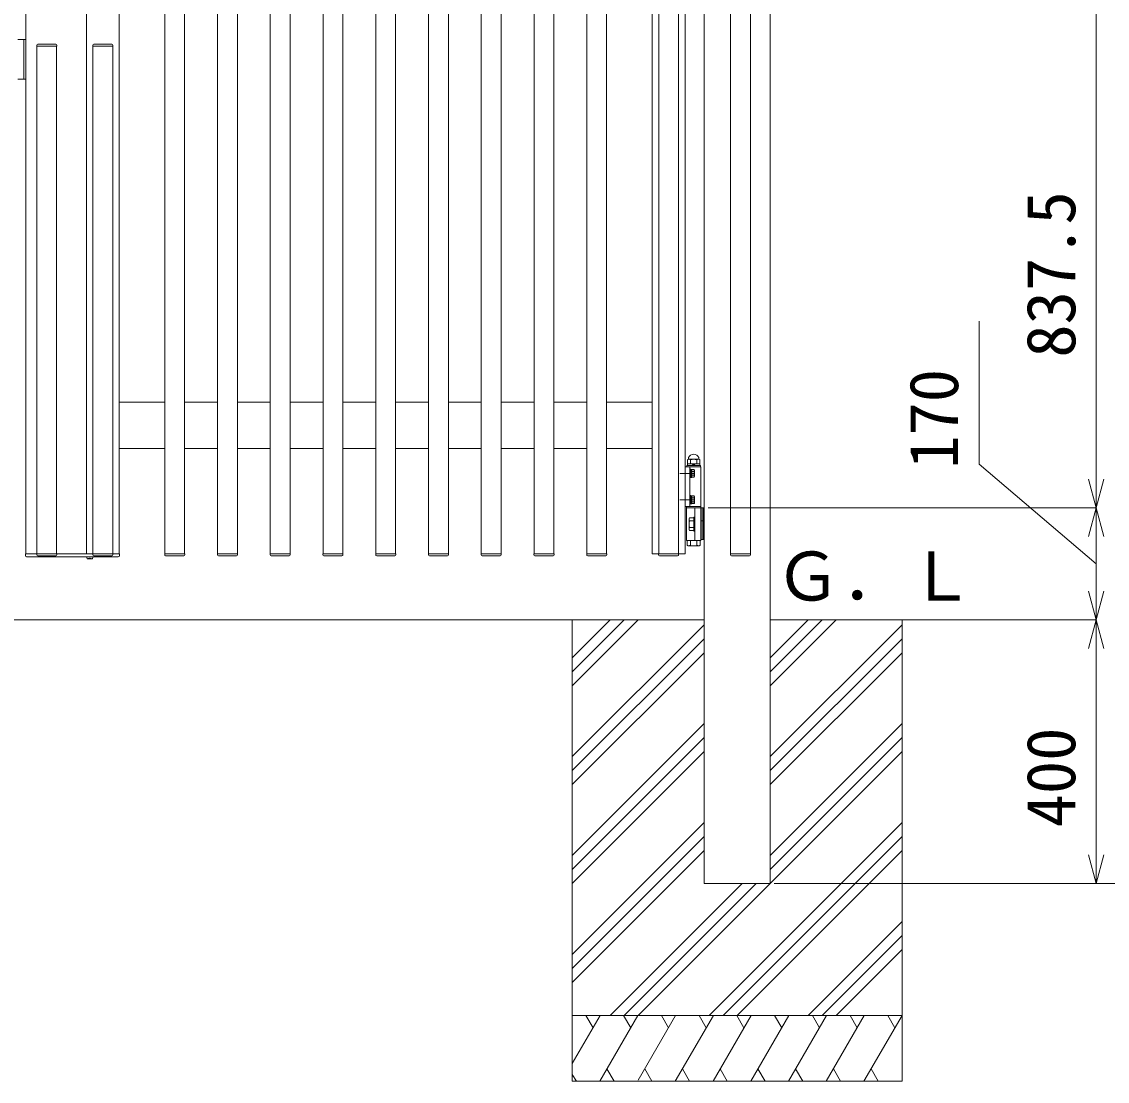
# Model space of a CAD drawing. Units: millimetres, scale not verified. Extents: x -6116 to 6499, y -4320 to 4590.
# Drawn here: x 3178 to 4824, y -1720 to -113 of the extents above; entities that cross this region are included whole.
import ezdxf
from ezdxf.enums import TextEntityAlignment as Align

# ---------------------------------------------------------------- set-up
doc = ezdxf.new("R2010")
doc.units = ezdxf.units.MM
doc.header["$LTSCALE"] = 20
doc.linetypes.add('CHAIN1', pattern=[8, 5, -1, 1, -1])
doc.linetypes.add('CHAIN2', pattern=[12, 9, -1, 1, -1])
doc.layers.add('0-0_0', color=7, linetype='Continuous', lineweight=9)
doc.styles.add('ＭＳ ゴシック', font='')
doc.styles.get('ＭＳ ゴシック').set_extended_font_data('MS Gothic')

msp = doc.modelspace()

# ---------------------------------------------------------------- linework, layer by layer
at = {"layer": '0-0_0'}
for p, q in [((3275.71, 979.86), (3275.71, -920.14)), ((3325.71, 979.86), (3325.71, -920.14)), ((3394.71, 979.86), (3394.71, -920.14)), ((3424.71, 979.86), (3424.71, -920.14)), ((3474.71, 979.86), (3474.71, -920.14)), ((3504.71, 979.86), (3504.71, -920.14)), ((3554.71, 979.86), (3554.71, -920.14)), ((3584.71, 979.86), (3584.71, -920.14)), ((3634.71, 979.86), (3634.71, -920.14)), ((3664.71, 979.86), (3664.71, -920.14)), ((3714.71, 979.86), (3714.71, -920.14)), ((3744.71, 979.86), (3744.71, -920.14)), ((3794.71, 979.86), (3794.71, -920.14)), ((3824.71, 979.86), (3824.71, -920.14)), ((3874.71, 979.86), (3874.71, -920.14)), ((3904.71, 979.86), (3904.71, -920.14)), ((3954.71, 979.86), (3954.71, -920.14)), ((3984.71, 979.86), (3984.71, -920.14)), ((4034.71, 979.86), (4034.71, -920.14)), ((4064.71, 979.86), (4064.71, -920.14)), ((4133.71, 979.86), (4133.71, -920.14)), ((4143.71, 979.86), (4143.71, -920.14)), ((4173.71, 979.86), (4173.71, -920.14)), ((4183.71, 979.86), (4183.71, -920.14)), ((4212.71, 979.86), (4212.71, -1420.14)), ((4252.71, 979.86), (4252.71, -920.14)), ((4282.71, 979.86), (4282.71, -920.14)), ((4312.71, 979.86), (4312.71, -1420.14)), ((4807.08, -12.64), (4807.08, -850.14)), ((3183.71, -35.14), (3183.71, -920.14)), ((3171.71, -140.14), (3183.71, -140.14)), ((3180.71, -140.14), (3180.71, -200.14)), ((3180.71, -140.14), (3180.71, -200.14)), ((3183.71, -140.14), (3183.71, -200.14)), ((3202.01, -147.14), (3229.41, -147.14)), ((3287.01, -147.14), (3314.41, -147.14)), ((3200.51, -148.64), (3200.51, -150.14)), ((3200.51, -150.14), (3230.91, -150.14)), ((3200.71, -150.14), (3200.71, -920.14)), ((3200.71, -150.14), (3230.71, -150.14)), ((3230.71, -150.14), (3230.71, -920.14)), ((3230.91, -148.64), (3230.91, -150.14)), ((3285.51, -148.64), (3285.51, -150.14)), ((3285.51, -150.14), (3315.91, -150.14)), ((3285.71, -150.14), (3285.71, -920.14)), ((3285.71, -150.14), (3315.71, -150.14)), ((3315.71, -150.14), (3315.71, -920.14)), ((3315.91, -148.64), (3315.91, -150.14)), ((3183.71, -200.14), (3171.71, -200.14)), ((4629.45, -567.09), (4629.45, -784.29)), ((3394.71, -690.14), (3325.71, -690.14)), ((3474.71, -690.14), (3424.71, -690.14)), ((3554.71, -690.14), (3504.71, -690.14)), ((3634.71, -690.14), (3584.71, -690.14)), ((3714.71, -690.14), (3664.71, -690.14)), ((3794.71, -690.14), (3744.71, -690.14)), ((3874.71, -690.14), (3824.71, -690.14)), ((3954.71, -690.14), (3904.71, -690.14)), ((4034.71, -690.14), (3984.71, -690.14)), ((4133.71, -690.14), (4064.71, -690.14)), ((3325.71, -760.14), (3394.71, -760.14)), ((3424.71, -760.14), (3474.71, -760.14)), ((3504.71, -760.14), (3554.71, -760.14)), ((3584.71, -760.14), (3634.71, -760.14)), ((3664.71, -760.14), (3714.71, -760.14)), ((3744.71, -760.14), (3794.71, -760.14)), ((3824.71, -760.14), (3874.71, -760.14)), ((3904.71, -760.14), (3954.71, -760.14)), ((3984.71, -760.14), (4034.71, -760.14)), ((4064.71, -760.14), (4133.71, -760.14)), ((4183.71, -788.14), (4207.71, -788.14)), ((4183.71, -788.14), (4183.71, -848.14)), ((4186.21, -786.14), (4207.21, -786.14)), ((4186.21, -788.14), (4186.21, -786.14)), ((4187.33, -786.14), (4187.33, -777.32)), ((4187.33, -783.64), (4206.09, -783.64)), ((4188.9, -776.42), (4189.09, -774.22)), ((4190.71, -788.14), (4190.71, -848.14)), ((4192.02, -783.5), (4192.02, -777.46)), ((4194.21, -783.64), (4196.71, -786.14)), ((4196.71, -783.64), (4199.21, -786.14)), ((4201.4, -783.5), (4201.4, -777.46)), ((4204.53, -776.42), (4204.33, -774.22)), ((4206.09, -777.32), (4204.53, -776.42)), ((4206.09, -786.14), (4206.09, -777.32)), ((4207.21, -788.14), (4207.21, -786.14)), ((4207.71, -788.14), (4207.71, -848.14)), ((4629.45, -784.29), (4807.08, -935.14)), ((4192.31, -791.89), (4190.71, -791.89)), ((4190.71, -791.89), (4190.71, -804.39)), ((4190.71, -804.39), (4192.31, -804.39)), ((4192.31, -791.89), (4192.31, -804.39)), ((4193.81, -792.04), (4192.31, -792.04)), ((4193.81, -798.14), (4192.31, -796.64)), ((4192.31, -798.14), (4193.81, -799.64)), ((4192.31, -804.24), (4193.81, -804.24)), ((4193.81, -804.24), (4193.81, -792.04)), ((4193.81, -792.36), (4197.31, -792.36)), ((4193.81, -795.25), (4197.31, -795.25)), ((4193.81, -801.02), (4197.31, -801.02)), ((4193.81, -803.91), (4197.31, -803.91)), ((4197.31, -803.91), (4197.81, -803.04)), ((4807.08, -850.14), (4795.43, -806.67)), ((4807.08, -850.14), (4818.72, -806.67)), ((4192.31, -831.89), (4190.71, -831.89)), ((4190.71, -831.89), (4190.71, -844.39)), ((4192.31, -831.89), (4192.31, -844.39)), ((4193.81, -832.04), (4192.31, -832.04)), ((4193.81, -838.14), (4192.31, -836.64)), ((4192.31, -838.14), (4193.81, -839.64)), ((4193.81, -844.24), (4193.81, -832.04)), ((4193.81, -832.36), (4197.31, -832.36)), ((4193.81, -835.25), (4197.31, -835.25)), ((4183.71, -848.14), (4207.71, -848.14)), ((4185.71, -900.14), (4185.71, -850.14)), ((4207.71, -850.14), (4185.71, -850.14)), ((4190.71, -844.39), (4192.31, -844.39)), ((4192.31, -844.24), (4193.81, -844.24)), ((4193.81, -841.02), (4197.31, -841.02)), ((4193.81, -843.91), (4197.31, -843.91)), ((4197.31, -843.91), (4197.81, -843.04)), ((4198.71, -900.14), (4198.71, -850.14)), ((4209.71, -850.14), (4207.71, -850.14)), ((4207.71, -850.14), (4207.71, -898.14)), ((4207.71, -900.14), (4207.71, -850.14)), ((4211.71, -850.14), (4209.71, -850.14)), ((4209.71, -850.14), (4209.71, -898.14)), ((4209.71, -898.14), (4209.71, -850.14)), ((4211.71, -898.14), (4211.71, -850.14)), ((4212.71, -850.14), (4211.71, -850.14)), ((4211.71, -850.14), (4211.71, -898.14)), ((4212.71, -898.14), (4212.71, -850.14)), ((4218.71, -850.14), (4807.68, -850.14)), ((4807.08, -850.14), (4795.43, -893.6)), ((4807.08, -850.14), (4807.08, -1020.14)), ((4807.08, -850.14), (4818.72, -893.6)), ((4189.71, -867.79), (4189.71, -882.48)), ((4196.71, -865.34), (4190.61, -865.34)), ((4196.71, -870.24), (4190.61, -870.24)), ((4196.71, -864.64), (4196.71, -885.64)), ((4196.71, -865.34), (4196.71, -884.94)), ((4196.71, -880.03), (4190.61, -880.03)), ((4196.71, -884.94), (4190.61, -884.94)), ((4196.71, -885.64), (4198.71, -885.64)), ((4185.71, -900.14), (4207.71, -900.14)), ((4191.81, -900.14), (4191.81, -907.23)), ((4201.62, -900.14), (4201.62, -907.23)), ((4206.53, -900.14), (4206.53, -907.23)), ((4207.71, -898.14), (4209.71, -898.14)), ((4209.71, -898.14), (4211.71, -898.14)), ((4211.71, -898.14), (4212.71, -898.14)), ((3183.21, -920.14), (3326.21, -920.14)), ((3183.21, -922.64), (3183.21, -920.14)), ((3200.51, -921.64), (3200.51, -920.14)), ((3230.91, -921.64), (3230.91, -920.14)), ((3285.51, -921.64), (3285.51, -920.14)), ((3315.91, -921.64), (3315.91, -920.14)), ((3326.21, -922.64), (3326.21, -920.14)), ((3424.91, -920.14), (3394.51, -920.14)), ((3394.51, -921.64), (3394.51, -920.14)), ((3424.91, -921.64), (3424.91, -920.14)), ((3504.91, -920.14), (3474.51, -920.14)), ((3474.51, -921.64), (3474.51, -920.14)), ((3504.91, -921.64), (3504.91, -920.14)), ((3584.91, -920.14), (3554.51, -920.14)), ((3554.51, -921.64), (3554.51, -920.14)), ((3584.91, -921.64), (3584.91, -920.14)), ((3664.91, -920.14), (3634.51, -920.14)), ((3634.51, -921.64), (3634.51, -920.14)), ((3664.91, -921.64), (3664.91, -920.14)), ((3744.91, -920.14), (3714.51, -920.14)), ((3714.51, -921.64), (3714.51, -920.14)), ((3744.91, -921.64), (3744.91, -920.14)), ((3824.91, -920.14), (3794.51, -920.14)), ((3794.51, -921.64), (3794.51, -920.14)), ((3824.91, -921.64), (3824.91, -920.14)), ((3904.91, -920.14), (3874.51, -920.14)), ((3874.51, -921.64), (3874.51, -920.14)), ((3904.91, -921.64), (3904.91, -920.14)), ((3984.91, -920.14), (3954.51, -920.14)), ((3954.51, -921.64), (3954.51, -920.14)), ((3984.91, -921.64), (3984.91, -920.14)), ((4064.91, -920.14), (4034.51, -920.14)), ((4034.51, -921.64), (4034.51, -920.14)), ((4064.91, -921.64), (4064.91, -920.14)), ((4183.71, -920.14), (4133.71, -920.14)), ((4173.91, -920.14), (4143.51, -920.14)), ((4143.51, -921.64), (4143.51, -920.14)), ((4173.71, -920.14), (4143.71, -920.14)), ((4173.71, -920.14), (4143.71, -920.14)), ((4173.91, -921.64), (4173.91, -920.14)), ((4206.53, -907.23), (4204.96, -908.14)), ((4282.91, -920.14), (4252.51, -920.14)), ((4252.51, -921.64), (4252.51, -920.14)), ((4282.71, -920.14), (4252.71, -920.14)), ((4282.71, -920.14), (4252.71, -920.14)), ((4282.91, -921.64), (4282.91, -920.14)), ((3324.21, -924.64), (3185.21, -924.64)), ((3202.01, -923.14), (3229.41, -923.14)), ((3276.54, -926.1), (3276.46, -924.64)), ((3278.71, -927.72), (3278.71, -927.21)), ((3280.36, -926.94), (3281.56, -926.94)), ((3280.36, -927.42), (3280.36, -926.94)), ((3281.56, -926.94), (3281.56, -927.42)), ((3283.21, -927.21), (3283.21, -927.72)), ((3285.39, -926.1), (3285.46, -924.64)), ((3287.01, -923.14), (3314.41, -923.14)), ((3423.41, -923.14), (3396.01, -923.14)), ((3503.41, -923.14), (3476.01, -923.14)), ((3583.41, -923.14), (3556.01, -923.14)), ((3663.41, -923.14), (3636.01, -923.14)), ((3743.41, -923.14), (3716.01, -923.14)), ((3823.41, -923.14), (3796.01, -923.14)), ((3903.41, -923.14), (3876.01, -923.14)), ((3983.41, -923.14), (3956.01, -923.14)), ((4063.41, -923.14), (4036.01, -923.14)), ((4172.41, -923.14), (4145.01, -923.14)), ((4281.41, -923.14), (4254.01, -923.14)), ((4807.08, -1020.14), (4795.43, -976.67)), ((4807.08, -1020.14), (4818.72, -976.67)), ((3157.21, -1020.14), (4212.71, -1020.14)), ((4012.71, -1098.92), (4091.5, -1020.14)), ((4012.71, -1120.14), (4112.71, -1020.14)), ((4012.71, -1077.71), (4070.29, -1020.14)), ((4012.71, -1020.14), (4012.71, -1720.14)), ((4312.71, -1020.14), (4704.71, -1020.14)), ((4312.71, -1120.14), (4412.71, -1020.14)), ((4312.71, -1098.92), (4391.5, -1020.14)), ((4312.71, -1077.71), (4370.29, -1020.14)), ((4318.71, -1020.14), (4807.68, -1020.14)), ((4512.71, -1020.14), (4512.71, -1720.14)), ((4807.08, -1020.14), (4795.43, -1063.6)), ((4807.08, -1020.14), (4807.08, -1420.14)), ((4807.08, -1020.14), (4818.72, -1063.6)), ((4012.71, -1227.71), (4212.71, -1027.71)), ((4312.71, -1227.71), (4512.71, -1027.71)), ((4012.71, -1248.92), (4212.71, -1048.92)), ((4312.71, -1248.92), (4512.71, -1048.92)), ((4012.71, -1270.14), (4212.71, -1070.14)), ((4312.71, -1270.14), (4512.71, -1070.14)), ((4012.71, -1377.71), (4212.71, -1177.71)), ((4312.71, -1377.71), (4512.71, -1177.71)), ((4012.71, -1398.92), (4212.71, -1198.92)), ((4312.71, -1398.92), (4512.71, -1198.92)), ((4012.71, -1420.14), (4212.71, -1220.14)), ((4312.71, -1420.14), (4512.71, -1220.14)), ((4012.71, -1527.71), (4212.71, -1327.71)), ((4220.29, -1620.14), (4512.71, -1327.71)), ((4012.71, -1548.92), (4212.71, -1348.92)), ((4241.5, -1620.14), (4512.71, -1348.92)), ((4012.71, -1570.14), (4212.71, -1370.14)), ((4262.71, -1620.14), (4512.71, -1370.14)), ((4807.08, -1420.14), (4795.43, -1376.67)), ((4807.08, -1420.14), (4818.72, -1376.67)), ((4070.29, -1620.14), (4270.29, -1420.14)), ((4091.5, -1620.14), (4291.5, -1420.14)), ((4112.71, -1620.14), (4312.71, -1420.14)), ((4212.71, -1420.14), (4312.71, -1420.14)), ((4318.71, -1420.14), (4993.41, -1420.14)), ((4318.71, -1420.14), (4807.68, -1420.14)), ((4370.29, -1620.14), (4512.71, -1477.71)), ((4391.5, -1620.14), (4512.71, -1498.92)), ((4412.71, -1620.14), (4512.71, -1520.14)), ((4012.71, -1693.25), (4054.93, -1620.14)), ((4012.71, -1620.14), (4512.71, -1620.14)), ((4033.33, -1620.14), (4044.13, -1638.84)), ((4054.41, -1720.14), (4112.15, -1620.14)), ((4090.55, -1620.14), (4101.35, -1638.84)), ((4112.71, -1718.27), (4169.37, -1620.14)), ((4147.78, -1620.14), (4158.57, -1638.84)), ((4168.86, -1720.14), (4226.6, -1620.14)), ((4205, -1620.14), (4215.8, -1638.84)), ((4226.08, -1720.14), (4283.82, -1620.14)), ((4262.22, -1620.14), (4273.02, -1638.84)), ((4283.31, -1720.14), (4341.04, -1620.14)), ((4319.45, -1620.14), (4330.24, -1638.84)), ((4340.53, -1720.14), (4398.27, -1620.14)), ((4376.67, -1620.14), (4387.47, -1638.84)), ((4397.75, -1720.14), (4455.49, -1620.14)), ((4433.89, -1620.14), (4444.69, -1638.84)), ((4454.98, -1720.14), (4512.71, -1620.14)), ((4491.12, -1620.14), (4501.91, -1638.84)), ((4018.79, -1720.14), (4012.71, -1709.61)), ((4076.01, -1720.14), (4065.21, -1701.43)), ((4133.23, -1720.14), (4122.44, -1701.43)), ((4190.46, -1720.14), (4179.66, -1701.43)), ((4247.68, -1720.14), (4236.88, -1701.43)), ((4304.9, -1720.14), (4294.11, -1701.43)), ((4362.13, -1720.14), (4351.33, -1701.43)), ((4419.35, -1720.14), (4408.55, -1701.43)), ((4476.57, -1720.14), (4465.78, -1701.43)), ((4012.71, -1720.14), (4512.71, -1720.14))]:
    msp.add_line(p, q, dxfattribs=at)
at = {"layer": '0-0_0', "linetype": 'CHAIN2'}
for p, q in [((4197.81, -798.14), (4175.81, -798.14)), ((4197.81, -838.14), (4175.81, -838.14))]:
    msp.add_line(p, q, dxfattribs=at)
at = {"layer": '0-0_0', "linetype": 'CHAIN1'}
for p, q in [((4209.71, -870.14), (4207.71, -870.14)), ((4211.71, -870.14), (4209.71, -870.14)), ((4212.71, -870.14), (4211.71, -870.14))]:
    msp.add_line(p, q, dxfattribs=at)
at = {"layer": '0-0_0'}
for points in [[(4187.33, -777.32), (4188.9, -776.42), (4204.53, -776.42)], [(4197.31, -792.36), (4197.81, -793.24), (4197.81, -803.04)], [(4197.31, -832.36), (4197.81, -833.24), (4197.81, -843.04)], [(4198.71, -885.64), (4198.71, -864.64), (4196.71, -864.64)], [(4186.9, -900.14), (4186.9, -907.23), (4188.46, -908.14), (4204.96, -908.14)]]:
    msp.add_lwpolyline(points, dxfattribs=at)
msp.add_lwpolyline([(4185.71, -848.14), (4185.71, -850.14), (4207.71, -850.14), (4207.71, -848.14)], close=True, dxfattribs=at)
for centre, radius, start, end in [((3202.01, -148.64), 1.5, 90, 180), ((3229.41, -148.64), 1.5, 0, 90), ((3287.01, -148.64), 1.5, 90, 180), ((3314.41, -148.64), 1.5, 0, 90), ((4196.71, -777.04), 8.12, 20.29427, 159.70574), ((4189.68, -780.88), 4.15, 55.61603, 124.38397), ((4196.71, -792.25), 15.52, 72.41218, 107.58783), ((4203.75, -780.88), 4.15, 55.61604, 124.38398), ((4194.81, -793.81), 2.89, 330.00001, 29.99999), ((4189.3, -798.14), 8.51, 340.18087, 19.81913), ((4194.81, -802.47), 2.89, 330.00001, 29.99999), ((4194.81, -833.81), 2.89, 330.00001, 29.99999), ((4189.3, -838.14), 8.51, 340.18087, 19.81913), ((4194.81, -842.47), 2.89, 330.00001, 29.99999), ((4193.52, -867.79), 3.81, 139.92558, 220.07442), ((4203.53, -875.14), 13.82, 159.26919, 200.73081), ((4193.52, -882.48), 3.81, 139.92558, 220.07442), ((3202.01, -921.64), 1.5, 180, 270), ((3229.41, -921.64), 1.5, 270, 0), ((3287.01, -921.64), 1.5, 180, 270), ((3314.41, -921.64), 1.5, 270, 0), ((3396.01, -921.64), 1.5, 180, 270), ((3423.41, -921.64), 1.5, 270, 0), ((3476.01, -921.64), 1.5, 180, 270), ((3503.41, -921.64), 1.5, 270, 0), ((3556.01, -921.64), 1.5, 180, 270), ((3583.41, -921.64), 1.5, 270, 0), ((3636.01, -921.64), 1.5, 180, 270), ((3663.41, -921.64), 1.5, 270, 0), ((3716.01, -921.64), 1.5, 180, 270), ((3743.41, -921.64), 1.5, 270, 0), ((3796.01, -921.64), 1.5, 180, 270), ((3823.41, -921.64), 1.5, 270, 0), ((3876.01, -921.64), 1.5, 180, 270), ((3903.41, -921.64), 1.5, 270, 0), ((3956.01, -921.64), 1.5, 180, 270), ((3983.41, -921.64), 1.5, 270, 0), ((4036.01, -921.64), 1.5, 180, 270), ((4063.41, -921.64), 1.5, 270, 0), ((4145.01, -921.64), 1.5, 180, 270), ((4172.41, -921.64), 1.5, 270, 0), ((4189.35, -902.98), 4.91, 240.00001, 299.99999), ((4196.71, -894.36), 13.78, 249.13599, 290.864), ((4204.07, -902.98), 4.91, 240.00001, 299.99999), ((4254.01, -921.64), 1.5, 180, 270), ((4281.41, -921.64), 1.5, 270, 0), ((3185.21, -922.64), 2, 180, 270), ((3278.04, -926.02), 1.5, 182.99999, 253.82278), ((3280.96, -915.94), 12, 253.82278, 286.17721), ((3280.96, -915.94), 11.5, 258.71717, 267.00929), ((3280.96, -915.94), 11.5, 272.9907, 281.28282), ((3283.89, -926.02), 1.5, 286.17721, 357), ((3324.21, -922.64), 2, 270, 0)]:
    msp.add_arc(centre, radius, start, end, dxfattribs=at)

# ---------------------------------------------------------------- texts
at = {"layer": '0-0_0', "style": 'ＭＳ ゴシック'}
for s, p in [('837.5', (4797.7, -622.64)), ('170', (4620.08, -791.17)), ('400', (4797.7, -1335.08))]:
    msp.add_text(s, height=74.23, rotation=90, dxfattribs=at).set_placement(p, align=Align.BOTTOM_LEFT)
msp.add_text('Ｇ．Ｌ', height=74.23, dxfattribs=at).set_placement((4319.33, -1013.22), align=Align.BOTTOM_LEFT)

doc.saveas('drawing.dxf')
